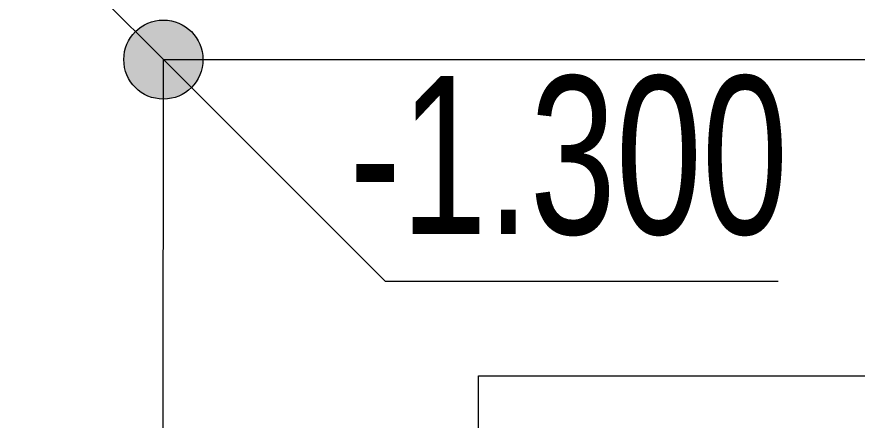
# Model space of a CAD drawing. Header units: millimetres. Extents: x 175047 to 362619, y -19363 to 158900.
# Drawn here: x 179593 to 181186, y 153727 to 154493 of the extents above; entities that cross this region are included whole.
import ezdxf

# ---------------------------------------------------------------- set-up
doc = ezdxf.new("R2010")
doc.units = ezdxf.units.MM
for name, color, linetype, lineweight in [('C-TOPO', 7, 'Continuous', 9), ('G-ANNO-DIMS', 7, 'Continuous', 9), ('G-ANNO-DIMS-2', 7, 'Continuous', 18)]:
    doc.layers.add(name, color=color, linetype=linetype, lineweight=lineweight)
doc.styles.add('Arial', font='arial.ttf', dxfattribs={"width": 0.7, "height": 300})

msp = doc.modelspace()

# ---------------------------------------------------------------- hatches: boundary and pattern name
at = {"layer": 'G-ANNO-DIMS-2'}
h = msp.add_hatch(color=256, dxfattribs=at)
edge = h.paths.add_edge_path()
edge.add_arc((179870.5, 154411.8), 75, 0, 360)

# ---------------------------------------------------------------- linework, layer by layer
at = {"layer": 'C-TOPO'}
for p, q in [((178781.2, 155501.1), (179870.5, 154411.8)), ((179869.6, 148724.8), (179870.5, 154411.8)), ((179870.5, 154411.8), (182388.2, 154411.8)), ((180468.2, 152311.8), (180468.2, 153811.8)), ((180468.2, 153811.8), (181968.2, 153811.8))]:
    msp.add_line(p, q, dxfattribs=at)
at = {"layer": 'G-ANNO-DIMS'}
for p, q in [((179870.5, 154411.8), (180291.2, 153991.1)), ((180291.2, 153991.1), (181035.9, 153991.1))]:
    msp.add_line(p, q, dxfattribs=at)
at = {"layer": 'G-ANNO-DIMS-2'}
msp.add_circle((179870.5, 154411.8), 75, dxfattribs=at)

# ---------------------------------------------------------------- texts
at = {"layer": 'G-ANNO-DIMS', "insert": (180223, 154380.6), "char_height": 300, "width": 987.978, "attachment_point": 1, "line_spacing_factor": 0.941778, "style": 'Arial'}
msp.add_mtext('-1.300', dxfattribs=at)

doc.saveas('drawing.dxf')
